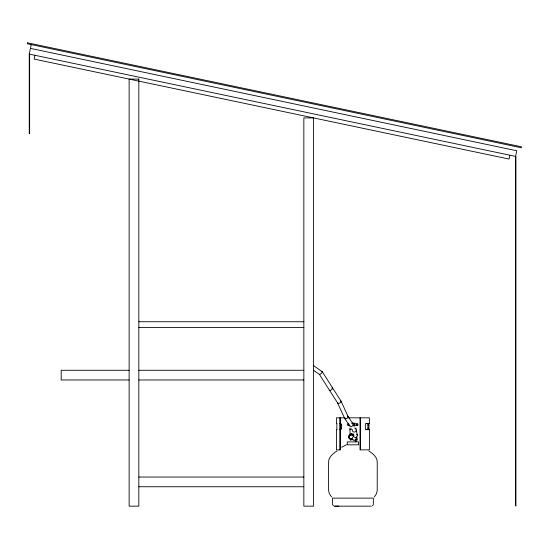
<?xml version="1.0" encoding="UTF-8"?>
<svg xmlns="http://www.w3.org/2000/svg" width="549" height="549" viewBox="0 0 549 549"><rect width="100%" height="100%" fill="white"/><g stroke="black" fill="none" stroke-linecap="round" stroke-linejoin="round"><path stroke-width="0.82" d="M368.111 429.675A1.853 0.391 -90 0 1 367.933 429.469L367.933 423.67A1.853 0.391 -90 0 1 368.111 423.464M369.154 429.675A1.853 0.391 -90 0 1 368.969 429.469L368.969 423.67A1.853 0.391 -90 0 1 369.154 423.464M31.252 44.593L29.248 54.09L29.248 133.537L29.639 133.537L29.639 54.09L29.248 54.09L515.936 156.465L515.936 505.897L515.552 505.897L515.552 156.465L516.753 150.769L30.449 48.387M34.951 55.291L34.148 59.086L509.053 159.066L509.849 155.271M340.071 429.352L340.339 428.899A1.441 0.885 -90 0 0 340.476 428.124L341.519 428.124L341.519 425.015A1.441 0.885 -90 0 0 341.375 424.24L340.991 423.67A1.853 1.132 -90 0 0 340.469 423.464L339.858 423.464M374.281 496.92L376.477 493.736L377.218 490.724L377.245 462.292C377.438 457.063 372.689 453.591 368.88 450.949M372.593 505.759L373.341 504.476L373.354 498.121L332.474 498.121L332.488 504.476L333.449 505.904M336.949 450.949C333.14 453.591 328.391 457.063 328.583 462.292L328.611 490.724L329.352 493.736L331.548 496.92M341.629 447.263L346.467 444.759M349.795 435.034L351.614 433.957L354.036 435.391M321.611 371.755L321.92 371.646A1.901 0.604 -43.3 0 1 322.277 372.153L321.879 372.833A2.004 0.638 -43.3 0 1 320.424 374.157L319.758 374.459A1.901 0.604 -43.3 0 1 319.34 374.205M351.916 423.423L353.364 423.183M138.835 321.741L303.844 321.741M138.835 327.561L303.844 327.561M129.132 370.273L61.186 370.273L61.186 379.977L129.132 379.977M138.835 370.273L303.844 370.273M138.835 379.977L303.844 379.977M345.053 417.837L336.434 417.837L336.434 423.464L336.825 423.464M348.032 417.837L369.395 417.837L369.395 423.464L365.97 423.464M352.053 423.183L355.038 423.183M352.177 423.471L353.604 423.471M348.8 423.903L347.86 423.903L347.86 425.338L349.981 425.338M352.753 423.903L357.914 423.903L357.914 425.338L353.233 425.338M341.519 425.015L340.476 425.015A1.441 0.885 -90 0 0 340.339 424.24L340.071 423.787M367.748 425.015L368.791 425.015M353.865 426.772L354.325 426.772M367.748 428.124L368.791 428.124M349.535 428.213L351.333 428.213M354.681 428.213L356.232 428.213M336.825 429.675L336.434 429.675L336.434 449.864L340.545 449.864L340.545 417.837M339.858 429.675L340.469 429.675A1.853 1.132 -90 0 0 340.998 429.469L341.375 428.899A1.441 0.885 -90 0 0 341.519 428.124M349.535 429.647L352.026 429.647M365.97 429.675L369.395 429.675L369.395 449.864L360.014 449.864L360.014 417.837M353.522 433.957L350.015 433.957L350.015 429.647M350.015 439.701L352.993 439.701M354.997 439.701L355.759 439.701M347.27 444.82L358.559 444.82M138.835 477.04L303.844 477.04M138.835 486.75L303.844 486.75M334.423 506.157L371.405 506.157M334.725 506.157L338.822 506.157M353.721 435.391L351.291 433.957L348.869 435.391L348.869 438.267L351.291 439.701M349.185 438.267L351.614 439.701M313.184 365.36L322.29 371.728L341.094 401.23L347.97 416.355L352.966 423.801M313.445 370.239L319.381 374.384L337.731 403.165L344.614 418.297L349.672 425.839M356.232 429.778L357.248 435.137M360.46 417.837L360.46 449.864M358.559 444.505L358.559 441.904L347.27 441.904L347.27 444.505M357.378 423.903L357.378 425.338M356.507 423.903L356.507 425.338M354.462 423.903L354.462 425.338M348.114 423.903L348.114 425.338M339.769 417.837L339.769 449.864M331.72 388.15A1.935 0.734 -32.6 0 1 332.426 388.809A1.935 0.734 -32.6 0 1 330.539 390.318A1.935 0.734 -32.6 0 1 329.18 390.181M340.25 400.983A1.935 0.892 -29.1 0 1 340.95 402.033A1.935 0.892 -29.1 0 1 338.582 403.412A1.935 0.892 -29.1 0 1 337.875 402.362M347.428 415.97A1.976 1.228 -28.5 0 1 346.899 418.386A1.976 1.228 -28.5 0 1 344.443 417.679M352.328 423.265A1.942 1.572 -31.8 0 1 353.014 425.18A1.942 1.572 -31.8 0 1 350.886 426.498A1.942 1.572 -31.8 0 1 349.473 425.036M355.375 428.755A1.942 1.722 -20.6 0 1 356.075 430.979A1.942 1.722 -20.6 0 1 353.659 431.981A1.942 1.722 -20.6 0 1 352.533 429.942M356.768 434.3A1.942 1.832 1 0 1 356.816 436.771A1.942 1.832 1 0 1 354.208 437.031A1.942 1.832 1 0 1 353.7 434.595M353.391 436.668A1.908 1.873 73 0 0 352.444 437.786L352.355 438.287A2.004 1.97 73 0 0 353.693 440.284L354.187 440.387A1.908 1.873 73 0 0 356.102 439.076L356.191 438.576A2.004 1.97 73 0 0 355.972 437.58M350.955 438.747A1.935 1.853 -62.9 0 1 349.487 435.988A1.935 1.853 -62.9 0 1 352.582 435.563M352.156 434.746A2.155 2.1 -90 0 1 352.664 434.966M356.006 438.98A2.875 2.8 -90 0 1 355.628 440.422M350.495 439.728A2.875 2.8 -90 0 1 350.399 438.98M356.459 436.949A2.875 2.8 -90 0 1 355.203 441.76M350.797 440.223A2.471 2.409 -90 0 1 350.475 438.98M350.241 434.966A2.155 2.1 -90 0 1 353.117 435.748M351.84 438.912A2.155 2.1 -90 0 1 349.809 435.302M351.683 438.912A2.155 2.1 -90 0 1 349.164 437.567A2.155 2.1 -90 0 1 350.248 434.877A2.155 2.1 -90 0 1 352.952 435.748M366.403 429.675A1.853 1.132 -90 0 1 365.874 429.469L365.49 428.899A1.441 0.885 -90 0 1 365.346 428.124L365.353 425.015A1.441 0.885 -90 0 1 365.49 424.24L365.874 423.67A1.853 1.132 -90 0 1 366.403 423.464M336.674 429.675A1.853 0.391 -90 0 0 336.86 429.469L336.86 423.67A1.853 0.391 -90 0 0 336.674 423.464M27.649 42.843L27.45 43.79L521.351 147.77L521.55 146.816L27.649 42.843M138.835 79.083L129.132 79.083L129.132 506.157L138.835 506.157L138.835 79.083M313.548 117.911L303.844 117.911L303.844 506.157L313.548 506.157L313.548 117.911"/></g></svg>
